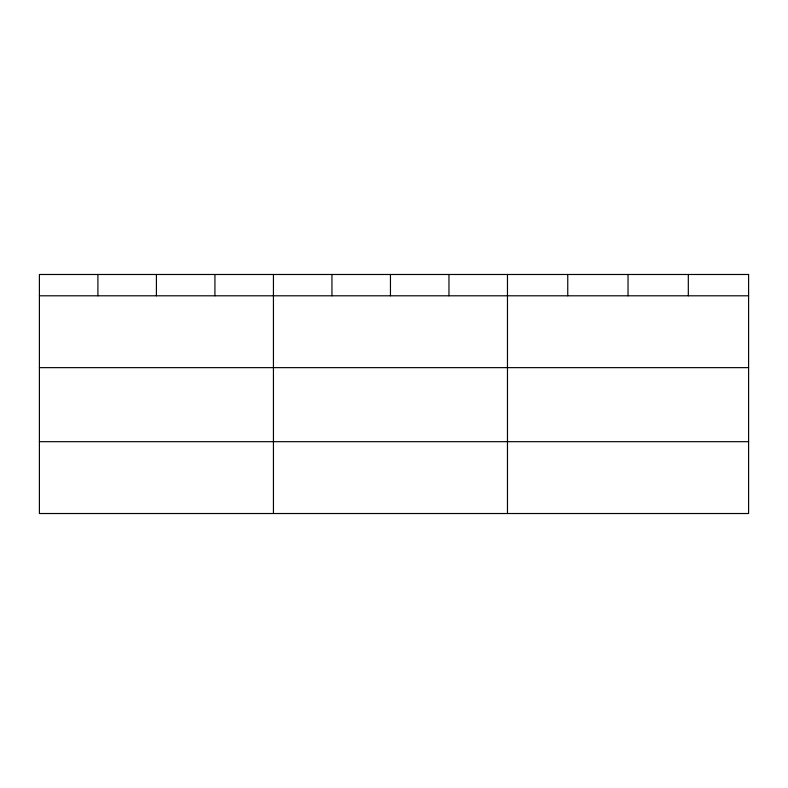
<?xml version="1.0" encoding="UTF-8"?>
<svg xmlns="http://www.w3.org/2000/svg" width="788" height="788" viewBox="0 0 788 788"><rect width="100%" height="100%" fill="white"/><g stroke="black" fill="none" stroke-linecap="round" stroke-linejoin="round"><path stroke-width="1.18" d="M39.4 295.796L748.6 295.796M39.4 367.641L748.6 367.641M39.4 441.674L748.6 441.674M688.318 274.48L688.318 295.796M628.036 274.48L628.036 295.796M567.754 274.48L567.754 295.796M507.472 274.48L507.472 513.52M448.963 274.48L448.963 295.796M390.454 274.48L390.454 295.796M331.945 274.48L331.945 295.796M273.436 274.48L273.436 513.52M214.927 274.48L214.927 295.796M156.418 274.48L156.418 295.796M97.909 274.48L97.909 295.796M748.6 274.48L39.4 274.48L39.4 513.52L748.6 513.52L748.6 274.48"/></g></svg>
